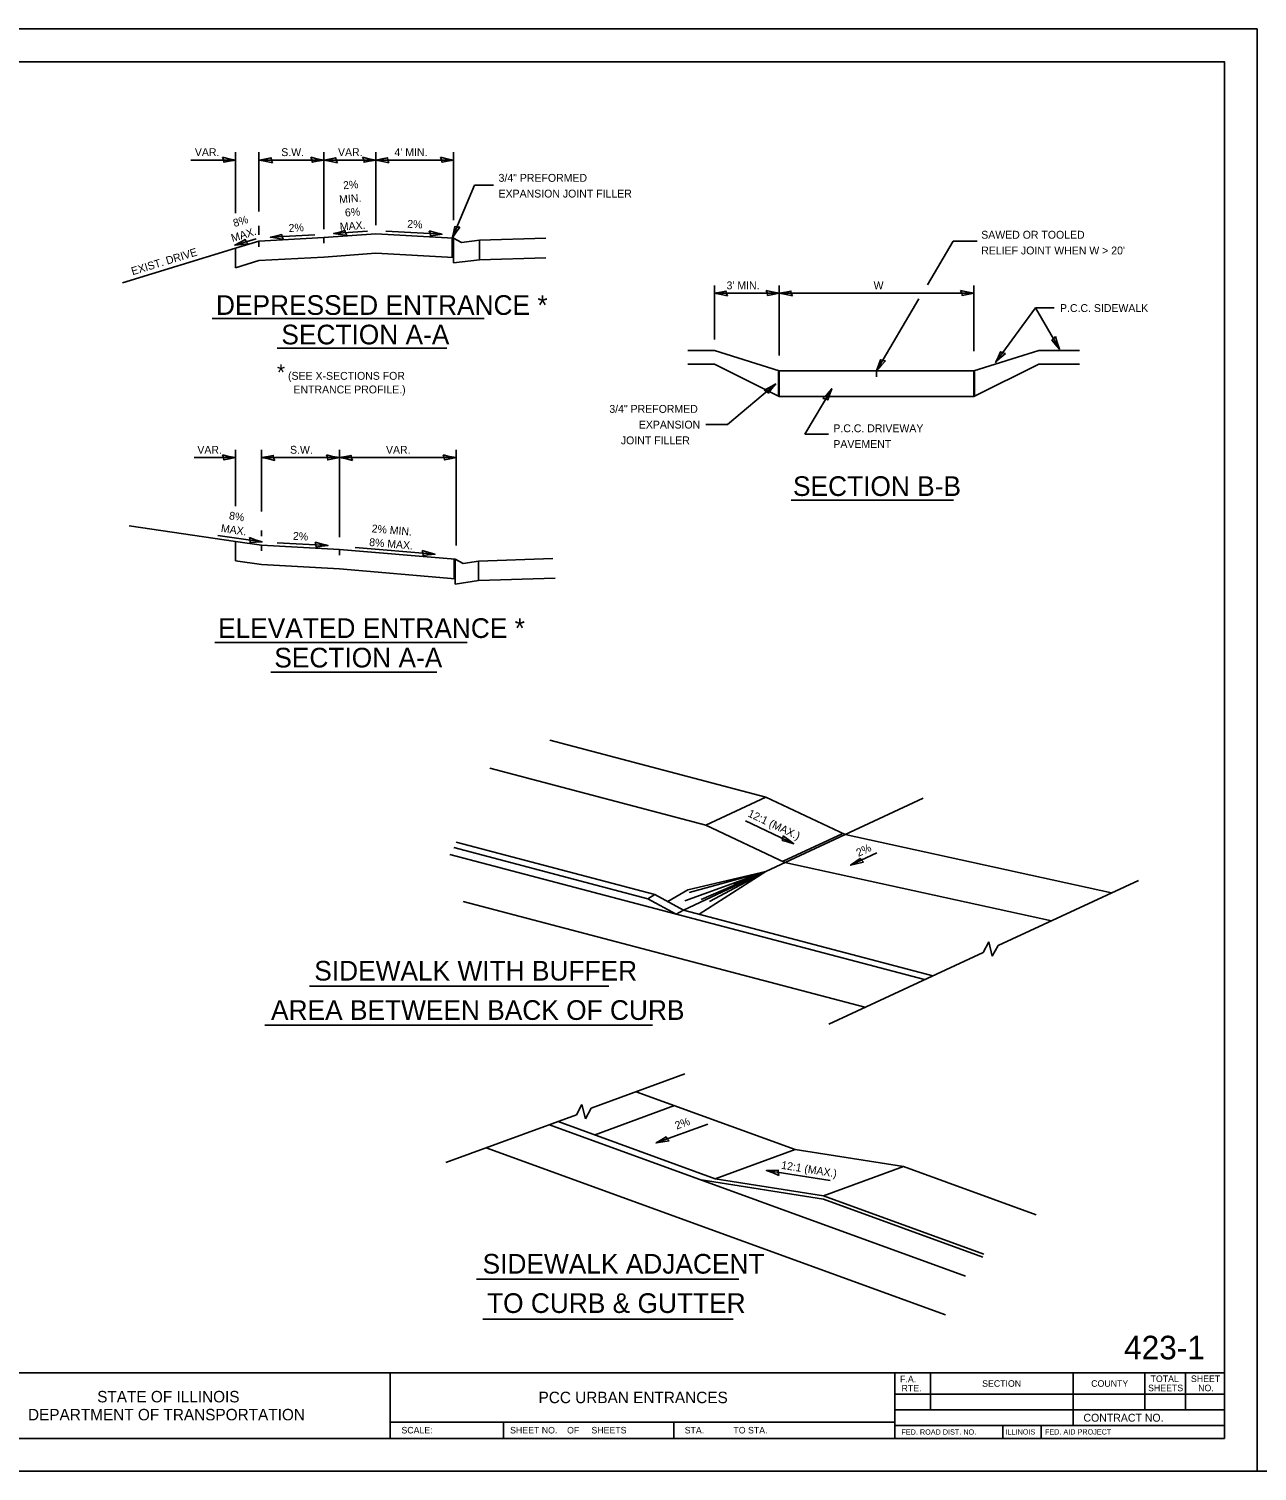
# Model space of a CAD drawing. Extents: x 1875357 to 1890680, y 2257528 to 2269761.
# Drawn here: x 1884620 to 1885557, y 2262719 to 2263819 of the extents above; entities that cross this region are included whole.
import ezdxf

# ---------------------------------------------------------------- set-up
doc = ezdxf.new("R2010")
doc.units = 0
for name, color, linetype in [('Level 1', 7, 'Continuous'), ('Level 24', 7, 'Continuous'), ('Level 40', 7, 'Continuous'), ('Level 63', 7, 'Continuous'), ('ROW_PR_Notes', 7, 'Continuous'), ('Sheets_50 Reference Boundary', 7, 'Continuous'), ('Sheets_General Details', 7, 'Continuous'), ('Sheets_Printer Plotting Border', 7, 'Continuous')]:
    doc.layers.add(name, color=color, linetype=linetype)

msp = doc.modelspace()

# ---------------------------------------------------------------- linework, layer by layer
at = {"layer": 'Level 24'}
for points in [[(1884768.1, 2263720.6), (1884768.9, 2263718.7), (1884769.2, 2263716.8), (1884773.1, 2263717.6), (1884778.1, 2263718.5), (1884772.8, 2263719.5)], [(1884806.3, 2263716.4), (1884805.5, 2263718.3), (1884805.2, 2263720.2), (1884801.3, 2263719.4), (1884796.3, 2263718.5), (1884801.6, 2263717.5)], [(1884835.4, 2263720.6), (1884836.2, 2263718.7), (1884836.6, 2263716.8), (1884840.4, 2263717.6), (1884845.4, 2263718.5), (1884840.1, 2263719.5)], [(1884855.7, 2263716.4), (1884854.9, 2263718.3), (1884854.5, 2263720.2), (1884850.7, 2263719.4), (1884845.7, 2263718.5), (1884851, 2263717.5)], [(1884875, 2263720.6), (1884875.8, 2263718.7), (1884876.1, 2263716.8), (1884880, 2263717.6), (1884885, 2263718.5), (1884879.6, 2263719.5)], [(1884895, 2263716.4), (1884894.2, 2263718.3), (1884893.9, 2263720.2), (1884890, 2263719.4), (1884885, 2263718.5), (1884890.4, 2263717.5)], [(1884934.4, 2263720.6), (1884935.2, 2263718.7), (1884935.6, 2263716.8), (1884939.4, 2263717.6), (1884944.4, 2263718.5), (1884939.1, 2263719.5)], [(1884787.6, 2263654.5), (1884786.2, 2263656.1), (1884785.4, 2263657.8), (1884781.9, 2263655.9), (1884777.4, 2263653.6), (1884782.8, 2263654.2)], [(1884814.7, 2263658), (1884813.7, 2263659.9), (1884813.3, 2263661.7), (1884809.5, 2263660.7), (1884804.6, 2263659.6), (1884809.9, 2263658.9)], [(1884862.9, 2263661), (1884862, 2263662.9), (1884861.5, 2263664.7), (1884857.7, 2263663.6), (1884852.8, 2263662.4), (1884858.2, 2263661.8)], [(1884862.9, 2263661), (1884862, 2263662.9), (1884861.5, 2263664.7), (1884857.7, 2263663.6), (1884852.8, 2263662.4), (1884858.2, 2263661.8)], [(1884925.7, 2263664.6), (1884926.4, 2263662.6), (1884926.7, 2263660.7), (1884930.6, 2263661.3), (1884935.6, 2263661.9), (1884930.3, 2263663.2)], [(1884949.2, 2263667.4), (1884947.1, 2263667.4), (1884945.3, 2263667.8), (1884944.6, 2263663.9), (1884943.4, 2263659), (1884946.4, 2263663.5)], [(1885153.3, 2263614.8), (1885152.5, 2263616.7), (1885152.1, 2263618.6), (1885148.3, 2263617.7), (1885143.3, 2263616.9), (1885148.6, 2263615.9)], [(1885182.8, 2263619), (1885183.6, 2263617.1), (1885183.9, 2263615.2), (1885187.8, 2263616), (1885192.8, 2263616.9), (1885187.4, 2263617.9)], [(1885202.8, 2263614.8), (1885202, 2263616.7), (1885201.7, 2263618.6), (1885197.8, 2263617.7), (1885192.8, 2263616.9), (1885198.1, 2263615.9)], [(1885331.2, 2263619), (1885332, 2263617.1), (1885332.3, 2263615.2), (1885336.2, 2263616), (1885341.2, 2263616.9), (1885335.9, 2263617.9)], [(1885403.5, 2263584), (1885402.2, 2263582.3), (1885400.8, 2263581.1), (1885403.4, 2263578.1), (1885406.7, 2263574.3), (1885404.8, 2263579.4)], [(1885365.4, 2263571), (1885363.4, 2263571.5), (1885361.7, 2263572.3), (1885360.1, 2263568.7), (1885357.8, 2263564.2), (1885361.8, 2263567.9)], [(1885273.9, 2263565.3), (1885271.8, 2263565.5), (1885270.1, 2263566.2), (1885268.8, 2263562.5), (1885267, 2263557.7), (1885270.5, 2263561.8)], [(1885181.2, 2263542.9), (1885183.1, 2263542), (1885184.5, 2263540.8), (1885187, 2263543.9), (1885190.2, 2263547.8), (1885185.5, 2263545.1)], [(1885226, 2263536.6), (1885228, 2263536.3), (1885229.8, 2263535.6), (1885231.1, 2263539.3), (1885232.9, 2263544.1), (1885229.3, 2263540)], [(1884768.1, 2263493.6), (1884768.9, 2263491.7), (1884769.2, 2263489.8), (1884773.1, 2263490.6), (1884778.1, 2263491.5), (1884772.8, 2263492.5)], [(1884807.9, 2263489.4), (1884807.1, 2263491.3), (1884806.8, 2263493.2), (1884802.9, 2263492.4), (1884797.9, 2263491.5), (1884803.2, 2263490.5)], [(1884847.3, 2263493.6), (1884848.1, 2263491.7), (1884848.4, 2263489.8), (1884852.3, 2263490.6), (1884857.3, 2263491.5), (1884852, 2263492.5)], [(1884867.3, 2263489.4), (1884866.5, 2263491.3), (1884866.2, 2263493.2), (1884862.3, 2263492.4), (1884857.3, 2263491.5), (1884862.6, 2263490.5)], [(1884936.4, 2263493.6), (1884937.2, 2263491.7), (1884937.5, 2263489.8), (1884941.4, 2263490.6), (1884946.4, 2263491.5), (1884941.1, 2263492.5)], [(1884788.7, 2263430.7), (1884789.2, 2263428.7), (1884789.2, 2263426.8), (1884793.2, 2263427.1), (1884798.3, 2263427.2), (1884793.1, 2263428.9)], [(1884838.7, 2263427.1), (1884839.4, 2263425.2), (1884839.6, 2263423.3), (1884843.5, 2263423.9), (1884848.6, 2263424.5), (1884843.3, 2263425.7)], [(1884920.3, 2263420.8), (1884920.9, 2263418.8), (1884921.1, 2263416.9), (1884925, 2263417.4), (1884930.1, 2263417.9), (1884924.8, 2263419.3)], [(1885195.7, 2263203.2), (1885195.6, 2263201.2), (1885195.1, 2263199.4), (1885199, 2263198.4), (1885203.9, 2263197.1), (1885199.5, 2263200.2)], [(1885257.1, 2263183), (1885255.6, 2263184.4), (1885254.5, 2263185.9), (1885251.3, 2263183.6), (1885247.2, 2263180.7), (1885252.4, 2263182)], [(1885108.9, 2262970.4), (1885107.4, 2262971.9), (1885106.5, 2262973.5), (1885103.2, 2262971.4), (1885098.8, 2262968.9), (1885104.1, 2262969.8)], [(1885192.5, 2262944.1), (1885192, 2262946.2), (1885192, 2262948), (1885188.1, 2262947.8), (1885183, 2262947.8), (1885188.1, 2262946)]]:
    msp.add_lwpolyline(points, close=True, dxfattribs=at)
at = {"layer": 'Level 40'}
for p, q in [((1884691.7, 2263624.8), (1884778.1, 2263651.2)), ((1884760.1, 2263597.7), (1884967.8, 2263597.7)), ((1884809.7, 2263575), (1884939.2, 2263575)), ((1885201.8, 2263459), (1885325.8, 2263459)), ((1884696.8, 2263439.4), (1884778.1, 2263427.6)), ((1884762.3, 2263350.6), (1884954.8, 2263350.6)), ((1884804.9, 2263327.9), (1884931.6, 2263327.9)), ((1885446.3, 2263159.7), (1885243, 2263204.1)), ((1885182.5, 2263176), (1885119.8, 2263146.5)), ((1885182.5, 2263176), (1885120.8, 2263153.6)), ((1885182.5, 2263176), (1885124, 2263159.8)), ((1885182.5, 2263176), (1885131.8, 2263143.4)), ((1885182.5, 2263176), (1885133.3, 2263154.5)), ((1885182.5, 2263176), (1885139.6, 2263152.9)), ((1885182.5, 2263176), (1885158.2, 2263166.3)), ((1885400.4, 2263138.3), (1885197.1, 2263182.8)), ((1884834.5, 2263088.4), (1885062.8, 2263088.4)), ((1884800.5, 2263058.7), (1885096, 2263058.7)), ((1885112.9, 2262997.3), (1885051.5, 2262974.9)), ((1885204.9, 2262963.8), (1885083.7, 2263007.9)), ((1884961.9, 2262864.9), (1885161.9, 2262864.9)), ((1884966.8, 2262834.5), (1885157.7, 2262834.5))]:
    msp.add_line(p, q, dxfattribs=at)
at = {"layer": 'ROW_PR_Notes'}
for p, q in [((1884778.1, 2263724.5), (1884778.1, 2263678)), ((1884795.9, 2263724.5), (1884795.9, 2263679.3)), ((1884845.4, 2263724.5), (1884845.4, 2263665.7)), ((1884885, 2263724.5), (1884885, 2263668.8)), ((1884944.4, 2263724.5), (1884944.4, 2263672.6)), ((1884778.1, 2263718.5), (1884744, 2263718.5)), ((1884796.3, 2263718.5), (1884845.4, 2263718.5)), ((1884845.7, 2263718.5), (1884885, 2263718.5)), ((1884885, 2263718.5), (1884944.4, 2263718.5)), ((1884943.4, 2263659), (1884960.3, 2263699.4)), ((1884960.3, 2263699.4), (1884974.7, 2263699.4)), ((1884795.9, 2263668.3), (1884795.9, 2263661.4)), ((1884777.4, 2263653.6), (1884793.7, 2263658.5)), ((1884795.9, 2263656.6), (1884845.4, 2263659.3)), ((1884804.6, 2263659.6), (1884838.5, 2263661.4)), ((1884845.4, 2263659.3), (1884885, 2263662.2)), ((1884845.4, 2263659.3), (1884845.4, 2263655)), ((1884852.8, 2263662.4), (1884878.8, 2263664.2)), ((1884944.4, 2263659), (1884885, 2263662.2)), ((1884935.6, 2263661.9), (1884892.8, 2263664.3)), ((1884943.4, 2263659), (1884943.4, 2263644.1)), ((1884944.4, 2263659), (1884944.4, 2263640.1)), ((1884944.4, 2263659), (1884950.4, 2263655.6)), ((1884950.4, 2263655.6), (1884964.2, 2263657.3)), ((1884964.2, 2263657.3), (1885014.7, 2263658.8)), ((1884964.2, 2263657.3), (1884964.2, 2263642.5)), ((1884778.1, 2263651.2), (1884795.9, 2263656.6)), ((1884778.1, 2263651.2), (1884778.1, 2263636.3)), ((1884795.9, 2263656.6), (1884795.9, 2263652.3)), ((1884845.4, 2263644.5), (1884885, 2263647.4)), ((1884944.4, 2263644.1), (1884885, 2263647.4)), ((1885305.8, 2263623.4), (1885325.4, 2263656.5)), ((1885325.4, 2263656.5), (1885343.7, 2263656.5)), ((1884778.1, 2263636.3), (1884795.9, 2263641.8)), ((1884795.9, 2263641.8), (1884845.4, 2263644.5)), ((1884944.4, 2263640.1), (1884964.2, 2263642.5)), ((1884964.2, 2263642.5), (1885014.7, 2263643.9)), ((1885143.3, 2263581.5), (1885143.3, 2263622.9)), ((1885143.3, 2263616.9), (1885192.8, 2263616.9)), ((1885192.8, 2263569.3), (1885192.8, 2263622.9)), ((1885192.8, 2263616.9), (1885341.2, 2263616.9)), ((1885341.2, 2263572.6), (1885341.2, 2263622.9)), ((1885267, 2263557.7), (1885299.4, 2263612.6)), ((1885357.8, 2263564.2), (1885388.4, 2263605.8)), ((1885388.4, 2263605.8), (1885406.7, 2263574.3)), ((1885388.4, 2263605.8), (1885402.6, 2263605.8)), ((1885123.2, 2263573.3), (1885143.3, 2263573.3)), ((1885192.8, 2263557.7), (1885143.3, 2263573.3)), ((1885341.2, 2263557.7), (1885390.8, 2263573.3)), ((1885390.8, 2263573.3), (1885421.9, 2263573.3)), ((1885123.2, 2263562.7), (1885143.3, 2263562.7)), ((1885143.3, 2263562.7), (1885192.8, 2263538.2)), ((1885390.8, 2263562.7), (1885341.2, 2263538.2)), ((1885390.8, 2263562.7), (1885421.9, 2263562.7)), ((1885153.4, 2263516.7), (1885190.2, 2263547.8)), ((1885192.3, 2263538.2), (1885192.3, 2263557.7)), ((1885192.8, 2263557.7), (1885341.2, 2263557.7)), ((1885192.8, 2263557.7), (1885192.8, 2263538.2)), ((1885267, 2263557.7), (1885267, 2263553.2)), ((1885341.3, 2263557.7), (1885341.3, 2263538.2)), ((1885341.8, 2263557.7), (1885341.8, 2263538.2)), ((1885192.8, 2263538.2), (1885341.2, 2263538.2)), ((1885212.3, 2263509.4), (1885232.9, 2263544.1)), ((1885136.9, 2263516.7), (1885153.4, 2263516.7)), ((1885212.3, 2263509.4), (1885230.3, 2263509.4)), ((1884778.1, 2263454.4), (1884778.1, 2263497.5)), ((1884797.9, 2263450.5), (1884797.9, 2263497.5)), ((1884857.3, 2263430.8), (1884857.3, 2263497.5)), ((1884946.4, 2263424.6), (1884946.4, 2263497.5)), ((1884778.1, 2263491.5), (1884746.5, 2263491.5)), ((1884797.9, 2263491.5), (1884857.3, 2263491.5)), ((1884857.3, 2263491.5), (1884946.4, 2263491.5)), ((1884764.5, 2263432.1), (1884798.3, 2263427.2)), ((1884778.1, 2263412.8), (1884778.1, 2263427.6)), ((1884778.1, 2263427.6), (1884797.9, 2263424.8)), ((1884797.9, 2263431.6), (1884797.9, 2263435.9)), ((1884848.6, 2263424.5), (1884809.8, 2263426.6)), ((1884857.3, 2263421.5), (1884797.9, 2263424.8)), ((1884797.9, 2263424.8), (1884797.9, 2263420.4)), ((1884857.3, 2263421.5), (1884945.7, 2263414.1)), ((1884857.3, 2263421.5), (1884857.3, 2263417.1)), ((1884869.2, 2263423), (1884930.1, 2263417.9)), ((1884778.1, 2263412.8), (1884797.9, 2263409.9)), ((1884857.3, 2263406.7), (1884797.9, 2263409.9)), ((1884857.3, 2263406.7), (1884945.7, 2263399.2)), ((1884944.7, 2263399.3), (1884944.7, 2263414.1)), ((1884945.7, 2263395.1), (1884945.7, 2263414.1)), ((1884945.7, 2263414.1), (1884951.7, 2263410.8)), ((1884951.7, 2263410.8), (1884963.5, 2263412.5)), ((1885020.2, 2263414.5), (1884963.5, 2263412.5)), ((1884963.5, 2263397.7), (1884963.5, 2263412.5)), ((1884945.7, 2263395.1), (1884963.5, 2263397.7)), ((1885021.8, 2263399.7), (1884963.5, 2263397.7)), ((1885182.7, 2263232.7), (1885017.9, 2263276)), ((1885136.7, 2263211.3), (1884972, 2263254.7)), ((1885136.7, 2263211.3), (1885182.7, 2263232.7)), ((1885182.5, 2263176), (1885302.5, 2263231.7)), ((1885243, 2263204.1), (1885182.7, 2263232.7)), ((1885197.1, 2263182.8), (1885136.7, 2263211.3)), ((1885203.9, 2263197.1), (1885167, 2263214.6)), ((1885098, 2263158.3), (1884946.4, 2263198.2)), ((1885195.8, 2263183.8), (1885240.9, 2263204.7)), ((1885303.7, 2263093.4), (1884941.5, 2263188.8)), ((1885092.6, 2263155.1), (1884944.5, 2263194.1)), ((1885247.2, 2263180.7), (1885267.3, 2263190)), ((1885182.5, 2263176), (1885123.2, 2263162)), ((1885107.9, 2263152.9), (1885123.2, 2263162)), ((1885359.7, 2263119.4), (1885466.8, 2263169.1)), ((1885258.2, 2263072.3), (1884951.6, 2263152.9)), ((1885092.6, 2263155.1), (1885098, 2263158.3)), ((1885114.3, 2263143.3), (1885092.6, 2263155.1)), ((1885119.8, 2263146.5), (1885098, 2263158.3)), ((1885114.3, 2263143.3), (1885119.8, 2263146.5)), ((1885310.1, 2263096.4), (1885119.8, 2263146.5)), ((1885348.5, 2263114.2), (1885352.6, 2263122.2)), ((1885352.6, 2263122.2), (1885355.2, 2263111.3)), ((1885355.2, 2263111.3), (1885359.7, 2263119.4)), ((1885230.7, 2263059.5), (1885348.5, 2263114.2)), ((1885049.3, 2262995.4), (1885120.9, 2263021.5)), ((1885038.1, 2262990.2), (1885042.2, 2262998.2)), ((1885042.2, 2262998.2), (1885044.9, 2262987.3)), ((1884938.4, 2262953.9), (1885038.1, 2262990.2)), ((1885044.9, 2262987.3), (1885049.3, 2262995.4)), ((1885334.9, 2262867.3), (1885017.6, 2262982.8)), ((1885144, 2262941.6), (1885024.2, 2262985.2)), ((1885098.8, 2262968.9), (1885138.3, 2262983.3)), ((1885319.6, 2262837.7), (1884969.3, 2262965.2)), ((1885144, 2262941.6), (1885204.9, 2262963.8)), ((1885287.5, 2262950.8), (1885204.9, 2262963.8)), ((1885231.7, 2262940.1), (1885183, 2262947.8)), ((1885226.5, 2262928.6), (1885287.5, 2262950.8)), ((1885388.7, 2262914), (1885287.5, 2262950.8)), ((1885226.6, 2262926), (1885133.2, 2262940.7)), ((1885226.5, 2262928.6), (1885144, 2262941.6)), ((1885348.9, 2262884.1), (1885226.5, 2262928.6)), ((1885348.1, 2262881.8), (1885226.6, 2262926))]:
    msp.add_line(p, q, dxfattribs=at)
at = {"layer": 'Sheets_50 Reference Boundary'}
msp.add_lwpolyline([(1883957.4, 2263793.5), (1885532.4, 2263793.5), (1885532.4, 2262793.5), (1883957.4, 2262793.5)], close=True, dxfattribs=at)
at = {"layer": 'Sheets_General Details'}
for p, q in [((1885557.4, 2263818.5), (1883857.4, 2263818.5)), ((1885557.4, 2263818.5), (1885557.4, 2262718.5)), ((1885557.4, 2262718.5), (1885557.4, 2263818.5)), ((1883957.4, 2262793.5), (1885532.4, 2262793.5)), ((1884896.1, 2262793.5), (1884896.1, 2262743.5)), ((1885281.1, 2262793.5), (1885281.1, 2262743.5)), ((1885308.1, 2262793.5), (1885308.1, 2262765.3)), ((1885417.1, 2262793.5), (1885417.1, 2262753.3)), ((1885471.7, 2262793.5), (1885471.7, 2262765.3)), ((1885502.8, 2262793.5), (1885502.8, 2262765.3)), ((1885281.1, 2262777.3), (1885532.4, 2262777.3)), ((1884896.1, 2262756), (1885281.1, 2262756)), ((1884982.4, 2262756), (1884982.4, 2262743.5)), ((1885112.4, 2262756), (1885112.4, 2262743.5)), ((1885281.1, 2262765.3), (1885532.4, 2262765.3)), ((1885281.1, 2262753.3), (1885532.4, 2262753.3)), ((1885363.5, 2262753.3), (1885363.5, 2262743.5)), ((1885392.5, 2262753.3), (1885392.5, 2262743.5)), ((1885557.4, 2262718.5), (1883857.4, 2262718.5)), ((1887257.4, 2262718.5), (1885557.4, 2262718.5))]:
    msp.add_line(p, q, dxfattribs=at)
msp.add_lwpolyline([(1883957.4, 2263793.5), (1885532.4, 2263793.5), (1885532.4, 2262743.5), (1883957.4, 2262743.5)], close=True, dxfattribs=at)
at = {"layer": 'Sheets_Printer Plotting Border'}
msp.add_lwpolyline([(1883857.4, 2262718.5), (1885557.4, 2262718.5), (1885557.4, 2263818.5), (1883857.4, 2263818.5)], close=True, dxfattribs=at)

# ---------------------------------------------------------------- texts
at = {"layer": 'Level 1'}
msp.add_text('423-1', height=18, dxfattribs=at).set_placement((1885455.9, 2262803.8))
at = {"layer": 'Level 24'}
for s, p in [('3/4" PREFORMED', (1884978.7, 2263701.9)), ('EXPANSION JOINT FILLER', (1884978.7, 2263689.9))]:
    msp.add_text(s, height=6, dxfattribs=at).set_placement(p)
at = {"layer": 'Level 40'}
for s, p in [('DEPRESSED ENTRANCE *', (1884763.1, 2263600.4)), ('SECTION A-A', (1884813, 2263577.9)), ('SECTION B-B', (1885203.3, 2263462.3)), ('ELEVATED ENTRANCE *', (1884764.7, 2263354)), ('SECTION A-A', (1884807.6, 2263331.5)), ('SIDEWALK WITH BUFFER', (1884838.1, 2263092.7)), ('AREA BETWEEN BACK OF CURB', (1884805.1, 2263062.7)), ('SIDEWALK ADJACENT', (1884966.5, 2262869.2)), ('TO CURB & GUTTER', (1884969.9, 2262839.2))]:
    msp.add_text(s, height=15, dxfattribs=at).set_placement(p)
at = {"layer": 'Level 63'}
for s, p in [("4' MIN.", (1884899.3, 2263721.5)), ('SAWED OR TOOLED', (1885346.9, 2263658.5)), ("RELIEF JOINT WHEN W > 20'", (1885346.9, 2263646.5)), ("3' MIN.", (1885152.6, 2263619.9)), ('3/4" PREFORMED', (1885063.2, 2263525.7)), ('EXPANSION', (1885085.7, 2263513.7)), ('JOINT FILLER', (1885072, 2263501.7))]:
    msp.add_text(s, height=6, dxfattribs=at).set_placement(p)
for rotation, p in [(334.6726, (1885168.3, 2263218.1)), (351.0576, (1885194, 2262949.2))]:
    msp.add_text('12:1 (MAX.)', height=6, rotation=rotation, dxfattribs=at).set_placement(p)
at = {"layer": 'ROW_PR_Notes'}
for s, height, p in [('VAR.', 6, (1884747, 2263721.5)), ('S.W.', 6, (1884812.9, 2263721.5)), ('VAR.', 6, (1884856.2, 2263721.5)), ('W', 6, (1885264.8, 2263619.9)), ('P.C.C. SIDEWALK', 6, (1885407, 2263602.6)), ('*', 11.9, (1884809.6, 2263550.7)), ('(SEE X-SECTIONS FOR', 6, (1884818.1, 2263550.9)), ('ENTRANCE PROFILE.)', 6, (1884822.2, 2263540.5)), ('P.C.C. DRIVEWAY', 6, (1885234.1, 2263510.9)), ('PAVEMENT', 6, (1885234.1, 2263498.9)), ('VAR.', 6, (1884748.9, 2263494.5)), ('S.W.', 6, (1884819.6, 2263494.5)), ('VAR.', 6, (1884892.8, 2263494.5))]:
    msp.add_text(s, height=height, dxfattribs=at).set_placement(p)
for s, rotation, p in [('2%', 4.144, (1884860.3, 2263696.2)), ('MIN.', 4.144, (1884857.3, 2263685.5)), ('6%', 4.144, (1884861.7, 2263675.4)), ('8%', 16.9704, (1884777.2, 2263667.3)), ('2%', 3.1327, (1884818.7, 2263663.6)), ('MAX.', 4.144, (1884857.8, 2263664.6)), ('2%', 356.8682, (1884908.9, 2263666.9)), ('MAX.', 16.9704, (1884775.7, 2263655.9)), ('EXIST. DRIVE', 16.9699, (1884699.5, 2263630.6)), ('8%', 351.7636, (1884772.8, 2263444.5)), ('MAX.', 351.7636, (1884766.6, 2263434.9)), ('2% MIN.', 355.173, (1884881.7, 2263434.6)), ('2%', 356.869, (1884821.7, 2263428.9)), ('8% MAX.', 355.173, (1884879.8, 2263424.2)), ('2%', 24.9126, (1885253.2, 2263187)), ('2%', 19.9996, (1885114.5, 2262979))]:
    msp.add_text(s, height=6, rotation=rotation, dxfattribs=at).set_placement(p)
at = {"layer": 'Sheets_General Details'}
for s, height, p in [('F.A. ', 5, (1885285, 2262786.3)), ('TOTAL', 5, (1885476.1, 2262786.5)), ('SHEET', 5, (1885506.9, 2262786.5)), ('STATE OF ILLINOIS', 8.75, (1884672.5, 2262771)), ('    PCC URBAN ENTRANCES    ', 8.75, (1884996.2, 2262770.4)), ('RTE.', 5, (1885286.1, 2262779.3)), ('SECTION', 5, (1885347.6, 2262782.9)), ('COUNTY', 5, (1885430.8, 2262782.9)), ('SHEETS', 5, (1885474.2, 2262779.5)), ('NO.', 5, (1885512.4, 2262779.5)), ('DEPARTMENT OF TRANSPORTATION', 8.75, (1884619.7, 2262757.3)), ('CONTRACT NO.      ', 6, (1885424.9, 2262756.3)), ('SCALE:          ', 5, (1884904.6, 2262747.3)), ('SHEET NO.    OF     SHEETS', 5, (1884987.5, 2262747.3)), ('STA.            TO STA.            ', 5, (1885120.7, 2262747.3)), ('FED. ROAD DIST. NO.  ', 4, (1885286, 2262746.4)), ('ILLINOIS', 4, (1885365.4, 2262746.5)), ('FED. AID PROJECT', 4, (1885395.5, 2262746.5))]:
    msp.add_text(s, height=height, dxfattribs=at).set_placement(p)

doc.saveas('drawing.dxf')
